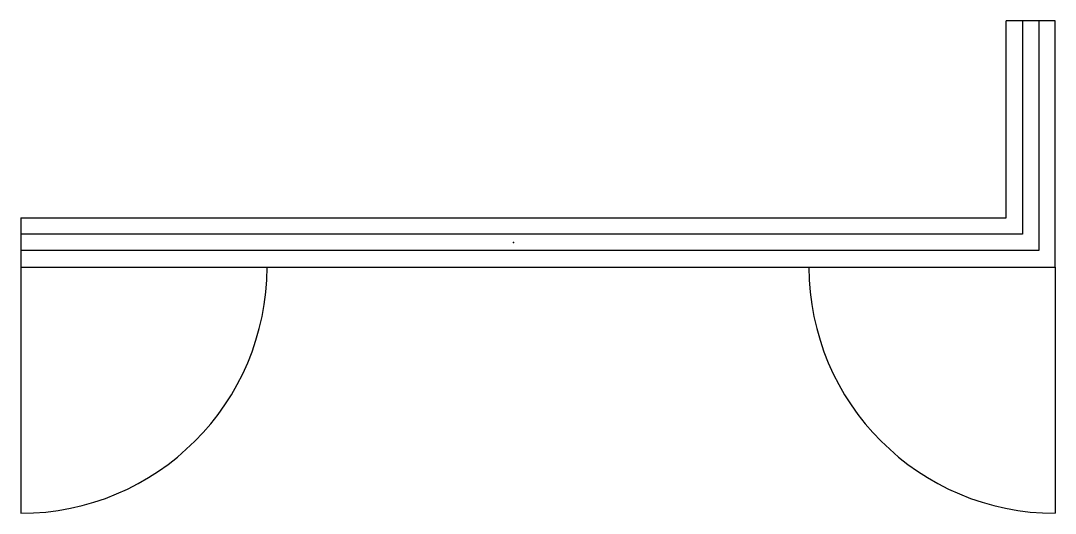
# Model space of a CAD drawing. Extents: x -1000 to 1100, y -550 to 450.
import ezdxf

# ---------------------------------------------------------------- set-up
doc = ezdxf.new("R2010")
doc.units = 0
doc.header["$LTSCALE"] = 25
doc.layers.add('Sunac_Gridline_Glass', color=134, linetype='Continuous')
doc.layers.add('Sunac_Gridline_Glass_Open', color=134, linetype='Continuous')

msp = doc.modelspace()

# ---------------------------------------------------------------- linework, layer by layer
at = {"ltscale": 10}
msp.add_point((0, 0), dxfattribs=at)
at = {"layer": 'Sunac_Gridline_Glass'}
for p, q in [((1100, 450), (1000, 450)), ((1033.3, 450), (1033.3, 16.7)), ((1066.7, 450), (1066.7, -16.7)), ((1100, -50), (1100, 450)), ((-1000, 50), (-1000, -50)), ((-1000, 50), (1000, 50)), ((1033.3, 16.7), (-1000, 16.7)), ((1066.7, -16.7), (-1000, -16.7)), ((-1000, -50), (1100, -50))]:
    msp.add_line(p, q, dxfattribs=at)
at = {"layer": 'Sunac_Gridline_Glass', "ltscale": 10}
msp.add_line((1000, 50), (1000, 450), dxfattribs=at)
at = {"layer": 'Sunac_Gridline_Glass_Open'}
for p, q in [((-1000, -50), (-1000, -550)), ((1100, -50), (1100, -550))]:
    msp.add_line(p, q, dxfattribs=at)
for centre, start, end in [((-1000, -50), 270, 0), ((1100, -50), 180, 270)]:
    msp.add_arc(centre, 500, start, end, dxfattribs=at)

doc.saveas('drawing.dxf')
